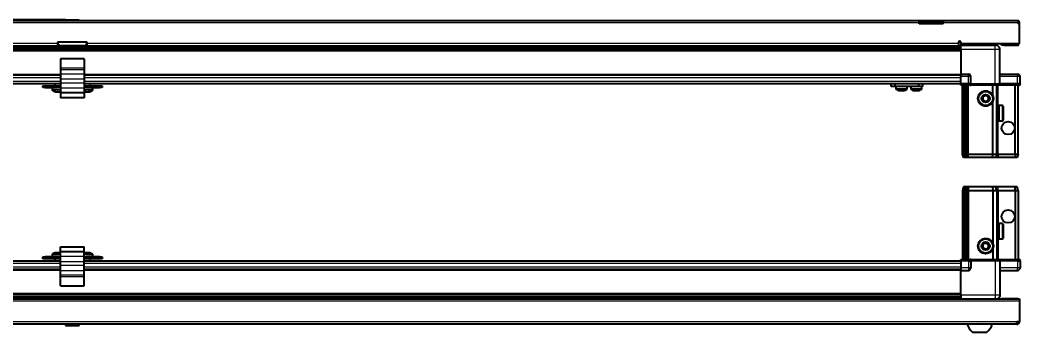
# Model space of a CAD drawing. Header units: millimetres. Extents: x 1132 to 5319, y 708 to 1883.
# Drawn here: x 2068 to 2912, y 708 to 971 of the extents above; entities that cross this region are included whole.
import ezdxf

# ---------------------------------------------------------------- set-up
doc = ezdxf.new("R2010")
doc.units = ezdxf.units.MM
doc.layers.add('FORMAT', color=7, linetype='Continuous')
doc.styles.add('SLDTEXTSTYLE0', font='TXT', dxfattribs={"width": 0.75})
doc.dimstyles.new('SLDDIMSTYLE0', dxfattribs={"dimtxt": 20, "dimasz": 10, "dimexe": 0, "dimexo": 0.0625, "dimgap": 5, "dimtad": 2, "dimdec": 1, "dimrnd": 1e-09, "dimzin": 12, "dimdsep": 46, "dimtxsty": 'SLDTEXTSTYLE0', "dimsah": 1, "dimcen": 0.09, "dimadec": 0, "dimazin": 3, "dimtfac": 1, "dimtofl": 0, "dimtmove": 0, "dimatfit": 3, "dimfxl": 0, "dimfrac": 2, "dimtolj": 1, "dimtzin": 12, "dimarcsym": 0})

# ---------------------------------------------------------------- blocks, each defined once
blk = doc.blocks.new('_D_9')
at = {"layer": 'FORMAT'}
for p, q in [((2106.69, 971.44), (1245.49, 971.44)), ((1246.49, 971.44), (1246.49, 714.44)), ((1315.08, 714.44), (1245.49, 714.44))]:
    blk.add_line(p, q, dxfattribs=at)
for points in [[(1246.49, 971.44), (1244.95, 961.44), (1248.03, 961.44)], [(1246.49, 714.44), (1248.03, 724.44), (1244.95, 724.44)]]:
    blk.add_solid(points, dxfattribs=at)
at = {"layer": 'FORMAT', "insert": (1220.71, 820.77), "char_height": 20, "attachment_point": 1, "rotation": 90, "style": 'SLDTEXTSTYLE0'}
blk.add_mtext('257', dxfattribs=at)

msp = doc.modelspace()

# ---------------------------------------------------------------- linework, layer by layer
at = {"color": 7, "linetype": 'Continuous', "lineweight": 25}
for p, q in [((1397.49, 971.14), (2827.49, 971.14)), ((2106.7, 971.44), (2106.7, 971.14)), ((2106.7, 971.44), (2118.27, 971.44)), ((2118.27, 971.14), (2118.27, 971.44)), ((2827.49, 969.04), (2827.49, 971.14)), ((2827.49, 971.14), (2837.49, 971.14)), ((2837.49, 971.14), (2847.49, 971.14)), ((2847.49, 971.14), (2910.39, 971.14)), ((2847.49, 971.14), (2847.49, 969.04)), ((2837.49, 969.64), (2827.49, 969.64)), ((2827.49, 968.14), (2827.49, 969.04)), ((2847.49, 968.14), (2827.49, 968.14)), ((2847.49, 969.64), (2837.49, 969.64)), ((2847.49, 968.14), (2847.49, 969.04)), ((2910.99, 969.04), (2910.99, 968.14)), ((2910.99, 969.04), (2911.99, 969.04)), ((2911.99, 968.14), (2910.99, 968.14)), ((2911.99, 968.14), (2911.99, 969.04)), ((2911.99, 951.64), (2911.99, 968.14)), ((2862.49, 947.7), (1362.49, 947.7)), ((2862.49, 947.66), (1362.49, 947.66)), ((1364.49, 949.64), (2099.99, 949.64)), ((1388.61, 949.49), (2836.37, 949.49)), ((2124.99, 952.64), (2099.99, 952.64)), ((2099.99, 952.64), (2099.99, 951.74)), ((2099.99, 951.74), (2099.99, 949.64)), ((2121.99, 949.64), (2102.99, 949.64)), ((2124.99, 951.74), (2124.99, 952.64)), ((2124.99, 949.64), (2124.99, 951.74)), ((2124.99, 949.64), (2860.49, 949.64)), ((2830.99, 949.64), (2830.99, 949.49)), ((2831.1, 949.64), (2831.1, 949.49)), ((2831.28, 949.64), (2831.28, 949.49)), ((2831.79, 949.64), (2831.79, 949.49)), ((2832.18, 949.64), (2832.18, 949.49)), ((2833.04, 949.64), (2833.04, 949.49)), ((2833.6, 949.64), (2833.6, 949.49)), ((2834.72, 949.64), (2834.72, 949.49)), ((2835.4, 949.64), (2835.4, 949.49)), ((2836.37, 949.49), (2836.67, 949.49)), ((2836.67, 949.64), (2836.67, 949.49)), ((2836.67, 949.49), (2837.41, 949.49)), ((2836.67, 949.49), (2836.67, 949.49)), ((2836.93, 949.64), (2836.93, 949.49)), ((2837.41, 949.64), (2837.41, 949.49)), ((2837.41, 949.49), (2838.7, 949.49)), ((2838.61, 949.49), (2862.49, 949.49)), ((2838.7, 949.64), (2838.7, 949.49)), ((2838.79, 949.64), (2838.79, 949.49)), ((2839.42, 949.64), (2839.42, 949.49)), ((2840.62, 949.64), (2840.62, 949.49)), ((2841.24, 949.64), (2841.24, 949.49)), ((2842.22, 949.64), (2842.22, 949.49)), ((2842.7, 949.64), (2842.7, 949.49)), ((2843.37, 949.64), (2843.37, 949.49)), ((2843.64, 949.64), (2843.64, 949.49)), ((2843.94, 949.64), (2843.94, 949.49)), ((2843.99, 949.49), (2843.99, 949.64)), ((2843.99, 949.64), (2843.99, 949.49)), ((2860.49, 951.74), (2860.49, 952.49)), ((2860.49, 951.74), (2860.49, 949.64)), ((2862.49, 952.49), (2862.49, 951.64)), ((2862.49, 951.64), (2911.99, 951.64)), ((2862.49, 951.64), (2862.49, 950.14)), ((2862.49, 950.14), (2891.49, 950.14)), ((2862.49, 946.64), (2862.49, 925.64)), ((2865.24, 951.64), (2865.24, 950.14)), ((2891.74, 950.14), (2891.74, 951.64)), ((2895.49, 917.64), (2895.49, 946.64)), ((2896.99, 950.14), (2896.99, 951.64)), ((2898.99, 950.14), (2896.99, 950.14)), ((2898.99, 950.14), (2909.89, 950.14)), ((2122.49, 938.59), (2102.49, 938.59)), ((2102.49, 938.59), (2102.49, 930.86)), ((2122.49, 938.59), (2122.49, 930.86)), ((2102.49, 930.86), (2102.49, 929.42)), ((2102.49, 929.42), (2102.49, 925.65)), ((2122.49, 930.86), (2122.49, 929.42)), ((2122.49, 929.42), (2122.49, 925.65)), ((1362.49, 924.99), (2102.49, 924.99)), ((2102.49, 925.65), (2102.49, 921.33)), ((2102.49, 921.33), (2102.49, 918.1)), ((2122.49, 925.65), (2122.49, 921.33)), ((2122.49, 924.99), (2862.49, 924.99)), ((2122.49, 921.33), (2122.49, 918.1)), ((2862.49, 925.64), (2868.99, 925.64)), ((2862.49, 923.64), (2862.49, 925.64)), ((2862.49, 917.64), (2862.49, 923.64)), ((2870.99, 917.64), (2870.99, 923.64)), ((2895.49, 925.64), (2910.49, 925.64)), ((2912.49, 917.64), (2912.49, 923.64)), ((1362.49, 917.79), (2102.49, 917.79)), ((2087.49, 914.29), (2087.49, 915.79)), ((2087.49, 915.79), (2089.49, 915.79)), ((2089.49, 914.29), (2087.49, 914.29)), ((2089.49, 915.79), (2089.49, 914.29)), ((2089.49, 915.79), (2100.74, 915.79)), ((2089.49, 914.29), (2100.74, 914.29)), ((2095.24, 914.29), (2095.24, 912.39)), ((2097.49, 917.79), (2097.49, 915.79)), ((2100.74, 914.29), (2100.74, 915.79)), ((2100.74, 915.79), (2102.49, 915.79)), ((2102.49, 914.29), (2100.74, 914.29)), ((2102.49, 918.1), (2102.49, 913.77)), ((2102.49, 913.77), (2102.49, 909.79)), ((2122.49, 918.1), (2122.49, 913.77)), ((2122.49, 917.79), (2862.49, 917.79)), ((2122.49, 915.79), (2124.24, 915.79)), ((2124.24, 914.29), (2122.49, 914.29)), ((2122.49, 913.77), (2122.49, 909.79)), ((2124.24, 915.79), (2124.24, 914.29)), ((2124.24, 915.79), (2135.49, 915.79)), ((2124.24, 914.29), (2135.49, 914.29)), ((2127.49, 915.79), (2127.49, 917.79)), ((2129.74, 912.39), (2129.74, 914.29)), ((2135.49, 914.29), (2135.49, 915.79)), ((2135.49, 915.79), (2137.49, 915.79)), ((2137.49, 914.29), (2135.49, 914.29)), ((2137.49, 915.79), (2137.49, 914.29)), ((2803.84, 915.29), (2803.84, 917.79)), ((2806.84, 915.29), (2803.84, 915.29)), ((2806.84, 917.79), (2806.84, 915.29)), ((2827.04, 915.29), (2806.84, 915.29)), ((2807.69, 915.29), (2807.69, 913.39)), ((2817.19, 913.39), (2817.19, 915.29)), ((2817.24, 913.39), (2817.24, 915.29)), ((2820.19, 915.29), (2820.19, 913.39)), ((2827.04, 915.29), (2827.04, 917.79)), ((2830.04, 915.29), (2827.04, 915.29)), ((2829.69, 913.39), (2829.69, 915.29)), ((2830.04, 917.79), (2830.04, 915.29)), ((2862.49, 917.64), (2868.99, 917.64)), ((2862.49, 917.64), (2862.49, 917.31)), ((2862.49, 917.64), (2862.49, 917.64)), ((2868.99, 917.64), (2862.49, 917.64)), ((2862.49, 916.44), (2862.49, 917.31)), ((2862.49, 917.31), (2862.49, 917.31)), ((2862.49, 917.31), (2868.99, 917.31)), ((2870.31, 916.44), (2862.49, 916.44)), ((2863.99, 858.14), (2863.99, 916.44)), ((2865.49, 858.14), (2865.49, 916.44)), ((2866.99, 858.14), (2866.99, 916.44)), ((2867.99, 858.14), (2867.99, 916.44)), ((2870.99, 917.64), (2868.99, 917.64)), ((2870.31, 916.44), (2870.99, 916.44)), ((2870.99, 917.64), (2870.99, 916.44)), ((2870.99, 917.64), (2871.19, 917.64)), ((2871.19, 916.44), (2870.99, 916.44)), ((2871.19, 917.64), (2891.49, 917.64)), ((2891.49, 916.44), (2871.19, 916.44)), ((2889.49, 907.64), (2889.49, 916.44)), ((2891.49, 917.64), (2895.49, 917.64)), ((2895.49, 916.44), (2891.49, 916.44)), ((2892.99, 858.14), (2892.99, 916.44)), ((2895.49, 917.64), (2895.49, 916.44)), ((2895.49, 917.64), (2895.69, 917.64)), ((2895.69, 916.44), (2895.49, 916.44)), ((2895.69, 917.64), (2910.49, 917.64)), ((2910.49, 917.64), (2895.69, 917.64)), ((2910.49, 916.44), (2895.69, 916.44)), ((2908.49, 858.14), (2908.49, 916.44)), ((2912.49, 917.64), (2910.49, 917.64)), ((2910.49, 916.44), (2911.99, 916.44)), ((2910.99, 858.14), (2910.99, 916.44)), ((2911.99, 916.44), (2912.49, 917.31)), ((2912.49, 917.64), (2912.49, 917.31)), ((2122.49, 909.79), (2102.49, 909.79)), ((2102.49, 909.79), (2102.49, 905.79)), ((2122.49, 905.79), (2102.49, 905.79)), ((2122.49, 910.99), (2122.74, 910.91)), ((2122.49, 909.79), (2122.49, 905.79)), ((2889.49, 858.14), (2889.49, 902.64)), ((2893.02, 896.64), (2892.99, 896.64)), ((2893.5, 895.95), (2893.02, 896.64)), ((2893.02, 896.64), (2893.02, 895.6)), ((2893.02, 895.6), (2893.02, 888.64)), ((2893.99, 896.64), (2893.5, 895.95)), ((2893.5, 895.95), (2893.5, 895.09)), ((2893.5, 895.09), (2893.5, 889.33)), ((2893.99, 896.64), (2893.99, 895.6)), ((2893.99, 895.6), (2893.99, 888.64)), ((2894.49, 897.04), (2894.39, 897.04)), ((2894.39, 897.04), (2894.39, 888.24)), ((2897.39, 899.14), (2894.49, 899.14)), ((2894.49, 899.14), (2894.49, 899.13)), ((2894.99, 899.13), (2894.49, 899.13)), ((2894.49, 899.13), (2894.49, 899.05)), ((2894.49, 899.05), (2894.49, 898.71)), ((2894.99, 899.05), (2894.49, 899.05)), ((2894.99, 898.71), (2894.49, 898.71)), ((2894.49, 898.71), (2894.49, 898.4)), ((2894.49, 898.4), (2894.49, 897.69)), ((2894.99, 898.4), (2894.49, 898.4)), ((2894.99, 897.69), (2894.49, 897.69)), ((2894.49, 897.69), (2894.49, 897.19)), ((2894.49, 897.19), (2894.49, 896.18)), ((2894.99, 897.19), (2894.49, 897.19)), ((2894.99, 896.18), (2894.49, 896.18)), ((2894.49, 896.18), (2894.49, 895.53)), ((2894.49, 895.53), (2894.49, 894.32)), ((2894.99, 895.53), (2894.49, 895.53)), ((2894.99, 899.05), (2894.99, 899.13)), ((2894.99, 898.4), (2894.99, 898.71)), ((2894.99, 897.19), (2894.99, 897.69)), ((2894.99, 895.53), (2894.99, 896.18)), ((2898.19, 898.34), (2898.19, 896.86)), ((2898.19, 896.86), (2898.19, 886.94)), ((2892.99, 888.64), (2893.02, 888.64)), ((2893.02, 888.64), (2893.5, 889.33)), ((2893.5, 889.33), (2893.99, 888.64)), ((2894.39, 888.24), (2894.49, 888.24)), ((2894.99, 894.32), (2894.49, 894.32)), ((2894.49, 894.32), (2894.49, 893.78)), ((2894.99, 893.78), (2894.49, 893.78)), ((2894.49, 893.59), (2894.49, 892.29)), ((2894.99, 893.59), (2894.49, 893.59)), ((2894.99, 892.29), (2894.49, 892.29)), ((2894.99, 891.91), (2894.49, 891.91)), ((2894.49, 891.91), (2894.49, 891.56)), ((2894.99, 891.56), (2894.49, 891.56)), ((2894.49, 891.56), (2894.49, 890.31)), ((2894.99, 890.31), (2894.49, 890.31)), ((2894.49, 890.31), (2894.49, 889.63)), ((2894.49, 889.63), (2894.49, 888.55)), ((2894.99, 889.63), (2894.49, 889.63)), ((2894.99, 888.55), (2894.49, 888.55)), ((2894.49, 888.55), (2894.49, 888)), ((2894.49, 888), (2894.49, 887.19)), ((2894.99, 888), (2894.49, 888)), ((2894.99, 887.19), (2894.49, 887.19)), ((2894.49, 887.19), (2894.49, 886.82)), ((2894.49, 886.82), (2894.49, 886.36)), ((2894.99, 886.82), (2894.49, 886.82)), ((2894.99, 893.59), (2894.99, 894.32)), ((2894.99, 891.56), (2894.99, 892.29)), ((2894.99, 889.63), (2894.99, 890.31)), ((2894.99, 888), (2894.99, 888.55)), ((2894.99, 886.82), (2894.99, 887.19)), ((2894.99, 886.36), (2894.49, 886.36)), ((2894.49, 886.36), (2894.49, 886.21)), ((2894.49, 886.21), (2894.49, 886.14)), ((2894.99, 886.21), (2894.49, 886.21)), ((2894.49, 886.14), (2897.39, 886.14)), ((2894.99, 886.21), (2894.99, 886.36)), ((2864.79, 855.14), (2863.99, 858.14)), ((2863.99, 858.14), (2865.49, 858.14)), ((2865.94, 855.14), (2864.79, 855.14)), ((2865.94, 855.14), (2865.49, 858.14)), ((2865.49, 858.14), (2866.99, 858.14)), ((2866.44, 855.14), (2865.94, 855.14)), ((2866.44, 855.14), (2866.99, 858.14)), ((2867.18, 855.14), (2866.44, 855.14)), ((2866.99, 858.14), (2867.99, 858.14)), ((2867.18, 855.14), (2867.99, 858.14)), ((2868.99, 855.14), (2867.18, 855.14)), ((2867.99, 858.14), (2868.99, 858.14)), ((2868.99, 858.14), (2889.49, 858.14)), ((2889.16, 855.14), (2868.99, 855.14)), ((2889.16, 855.14), (2889.49, 858.14)), ((2892.18, 855.14), (2889.16, 855.14)), ((2889.49, 858.14), (2892.99, 858.14)), ((2892.99, 858.14), (2892.18, 855.14)), ((2893.99, 855.14), (2892.18, 855.14)), ((2892.99, 858.14), (2893.99, 858.14)), ((2893.99, 858.14), (2908.49, 858.14)), ((2908.33, 855.14), (2893.99, 855.14)), ((2908.49, 858.14), (2908.33, 855.14)), ((2910.18, 855.14), (2908.33, 855.14)), ((2908.49, 858.14), (2910.99, 858.14)), ((2910.99, 858.14), (2910.18, 855.14)), ((2864.79, 830.44), (2863.99, 827.44)), ((2863.99, 827.44), (2865.49, 827.44)), ((2863.99, 827.44), (2863.99, 769.14)), ((2865.94, 830.44), (2864.79, 830.44)), ((2865.94, 830.44), (2865.49, 827.44)), ((2865.49, 827.44), (2866.99, 827.44)), ((2865.49, 827.44), (2865.49, 769.14)), ((2866.44, 830.44), (2865.94, 830.44)), ((2866.44, 830.44), (2866.99, 827.44)), ((2867.18, 830.44), (2866.44, 830.44)), ((2866.99, 827.44), (2866.99, 769.14)), ((2866.99, 827.44), (2867.99, 827.44)), ((2867.18, 830.44), (2867.99, 827.44)), ((2868.99, 830.44), (2867.18, 830.44)), ((2867.99, 827.44), (2867.99, 769.14)), ((2867.99, 827.44), (2868.99, 827.44)), ((2889.16, 830.44), (2868.99, 830.44)), ((2868.99, 827.44), (2889.49, 827.44)), ((2889.16, 830.44), (2889.49, 827.44)), ((2892.18, 830.44), (2889.16, 830.44)), ((2889.49, 827.44), (2889.49, 782.94)), ((2889.49, 827.44), (2892.99, 827.44)), ((2892.99, 827.44), (2892.18, 830.44)), ((2893.99, 830.44), (2892.18, 830.44)), ((2892.99, 827.44), (2892.99, 769.14)), ((2892.99, 827.44), (2893.99, 827.44)), ((2908.33, 830.44), (2893.99, 830.44)), ((2893.99, 827.44), (2908.49, 827.44)), ((2908.49, 827.44), (2908.33, 830.44)), ((2910.18, 830.44), (2908.33, 830.44)), ((2908.49, 827.44), (2908.49, 769.14)), ((2908.49, 827.44), (2910.99, 827.44)), ((2910.99, 827.44), (2910.18, 830.44)), ((2910.99, 827.44), (2910.99, 769.14)), ((2893.02, 796.94), (2892.99, 796.94)), ((2893.5, 796.25), (2893.02, 796.94)), ((2893.02, 796.94), (2893.02, 788.94)), ((2893.99, 796.94), (2893.5, 796.25)), ((2893.5, 796.25), (2893.5, 789.63)), ((2893.99, 796.94), (2893.99, 788.94)), ((2894.49, 797.34), (2894.39, 797.34)), ((2894.39, 797.34), (2894.39, 788.54)), ((2897.39, 799.44), (2894.49, 799.44)), ((2894.99, 799.44), (2894.49, 799.44)), ((2894.49, 799.44), (2894.49, 799.39)), ((2894.49, 799.39), (2894.49, 799.11)), ((2894.99, 799.39), (2894.49, 799.39)), ((2894.99, 799.11), (2894.49, 799.11)), ((2894.49, 799.11), (2894.49, 798.83)), ((2894.99, 798.83), (2894.49, 798.83)), ((2894.49, 798.83), (2894.49, 798.17)), ((2894.99, 798.17), (2894.49, 798.17)), ((2894.49, 798.17), (2894.49, 797.7)), ((2894.49, 797.7), (2894.49, 796.72)), ((2894.99, 797.7), (2894.49, 797.7)), ((2894.99, 796.72), (2894.49, 796.72)), ((2894.49, 796.72), (2894.49, 796.1)), ((2894.49, 796.1), (2894.49, 794.9)), ((2894.99, 796.1), (2894.49, 796.1)), ((2894.99, 794.9), (2894.49, 794.9)), ((2894.49, 794.9), (2894.49, 794.27)), ((2894.99, 794.27), (2894.49, 794.27)), ((2894.49, 794.19), (2894.49, 792.89)), ((2894.99, 794.19), (2894.49, 794.19)), ((2894.99, 799.39), (2894.99, 799.44)), ((2894.99, 798.83), (2894.99, 799.11)), ((2894.99, 797.7), (2894.99, 798.17)), ((2894.99, 796.1), (2894.99, 796.72)), ((2894.99, 794.19), (2894.99, 794.9)), ((2898.19, 798.64), (2898.19, 787.24)), ((2892.99, 788.94), (2893.02, 788.94)), ((2893.02, 788.94), (2893.5, 789.63)), ((2893.5, 789.63), (2893.99, 788.94)), ((2894.39, 788.54), (2894.49, 788.54)), ((2894.99, 792.89), (2894.49, 792.89)), ((2894.99, 792.41), (2894.49, 792.41)), ((2894.49, 792.41), (2894.49, 792.15)), ((2894.49, 792.15), (2894.49, 790.89)), ((2894.99, 792.15), (2894.49, 792.15)), ((2894.99, 790.89), (2894.49, 790.89)), ((2894.49, 790.89), (2894.49, 790.2)), ((2894.49, 790.2), (2894.49, 789.08)), ((2894.99, 790.2), (2894.49, 790.2)), ((2894.99, 789.08), (2894.49, 789.08)), ((2894.49, 789.08), (2894.49, 788.51)), ((2894.49, 788.51), (2894.49, 787.65)), ((2894.99, 788.51), (2894.49, 788.51)), ((2894.99, 787.65), (2894.49, 787.65)), ((2894.49, 787.65), (2894.49, 787.26)), ((2894.49, 787.26), (2894.49, 786.74)), ((2894.99, 787.26), (2894.49, 787.26)), ((2894.99, 786.74), (2894.49, 786.74)), ((2894.49, 786.74), (2894.49, 786.56)), ((2894.49, 786.56), (2894.49, 786.44)), ((2894.99, 786.56), (2894.49, 786.56)), ((2894.49, 786.44), (2897.39, 786.44)), ((2894.99, 792.15), (2894.99, 792.89)), ((2894.99, 790.2), (2894.99, 790.89)), ((2894.99, 788.51), (2894.99, 789.08)), ((2894.99, 787.26), (2894.99, 787.65)), ((2894.99, 786.56), (2894.99, 786.74)), ((2102.49, 779.79), (2122.49, 779.79)), ((2102.49, 775.79), (2102.49, 779.79)), ((2122.49, 775.79), (2122.49, 779.79)), ((2889.49, 777.94), (2889.49, 769.14)), ((2087.49, 769.79), (2087.49, 771.29)), ((2087.49, 771.29), (2089.49, 771.29)), ((2089.49, 769.79), (2087.49, 769.79)), ((2089.49, 771.29), (2089.49, 769.79)), ((2100.74, 771.29), (2089.49, 771.29)), ((2100.74, 769.79), (2089.49, 769.79)), ((2095.24, 773.2), (2095.24, 771.29)), ((2097.49, 769.79), (2097.49, 767.79)), ((2100.74, 769.79), (2100.74, 771.29)), ((2100.74, 771.29), (2102.49, 771.29)), ((2102.49, 769.79), (2100.74, 769.79)), ((2101.16, 774.78), (2101.16, 774.77)), ((2102.49, 775.79), (2122.49, 775.79)), ((2102.49, 771.81), (2102.49, 775.79)), ((2102.49, 767.48), (2102.49, 771.81)), ((2122.49, 771.81), (2122.49, 775.79)), ((2122.49, 767.48), (2122.49, 771.81)), ((2122.49, 771.29), (2124.24, 771.29)), ((2124.24, 769.79), (2122.49, 769.79)), ((2124.24, 771.29), (2124.24, 769.79)), ((2135.49, 771.29), (2124.24, 771.29)), ((2135.49, 769.79), (2124.24, 769.79)), ((2126.16, 774.78), (2126.16, 774.77)), ((2127.49, 767.79), (2127.49, 769.79)), ((2129.74, 771.29), (2129.74, 773.2)), ((2135.49, 769.79), (2135.49, 771.29)), ((2135.49, 771.29), (2137.49, 771.29)), ((2137.49, 769.79), (2135.49, 769.79)), ((2137.49, 771.29), (2137.49, 769.79)), ((2862.49, 769.14), (2870.31, 769.14)), ((2862.49, 768.28), (2862.49, 769.14)), ((2870.99, 769.14), (2870.31, 769.14)), ((2870.99, 767.94), (2870.99, 769.14)), ((2870.99, 769.14), (2871.19, 769.14)), ((2871.19, 769.14), (2891.49, 769.14)), ((2891.49, 769.14), (2895.49, 769.14)), ((2895.49, 767.94), (2895.49, 769.14)), ((2895.49, 769.14), (2895.69, 769.14)), ((2895.69, 769.14), (2910.49, 769.14)), ((2911.99, 769.14), (2910.49, 769.14)), ((2912.49, 768.28), (2911.99, 769.14)), ((2912.49, 768.28), (2911.99, 769.14)), ((2102.49, 767.79), (1362.49, 767.79)), ((2102.49, 760.59), (1362.49, 760.59)), ((2102.49, 764.26), (2102.49, 767.48)), ((2102.49, 759.93), (2102.49, 764.26)), ((2102.49, 756.16), (2102.49, 759.93)), ((2862.49, 767.79), (2122.49, 767.79)), ((2122.49, 764.26), (2122.49, 767.48)), ((2122.49, 759.93), (2122.49, 764.26)), ((2862.49, 760.59), (2122.49, 760.59)), ((2122.49, 756.16), (2122.49, 759.93)), ((2862.49, 767.94), (2862.49, 768.28)), ((2868.99, 768.28), (2862.49, 768.28)), ((2868.99, 767.94), (2862.49, 767.94)), ((2862.49, 767.94), (2862.49, 761.94)), ((2862.49, 761.94), (2862.49, 759.94)), ((2862.49, 759.94), (2868.99, 759.94)), ((2862.49, 738.94), (2862.49, 759.94)), ((2868.99, 767.94), (2870.99, 767.94)), ((2870.99, 767.94), (2868.99, 767.94)), ((2871.19, 767.94), (2870.99, 767.94)), ((2870.99, 767.94), (2870.99, 761.94)), ((2891.49, 767.94), (2871.19, 767.94)), ((2895.49, 767.94), (2891.49, 767.94)), ((2895.69, 767.94), (2895.49, 767.94)), ((2895.49, 767.94), (2895.49, 738.94)), ((2895.49, 759.94), (2910.49, 759.94)), ((2910.49, 767.94), (2895.69, 767.94)), ((2910.49, 767.94), (2912.49, 767.94)), ((2912.49, 767.94), (2912.49, 768.28)), ((2912.49, 767.94), (2912.49, 768.28)), ((2912.49, 767.94), (2912.49, 767.94)), ((2912.49, 767.94), (2912.49, 761.94)), ((2102.49, 754.72), (2102.49, 756.16)), ((2102.49, 746.99), (2102.49, 754.72)), ((2122.49, 754.72), (2122.49, 756.16)), ((2122.49, 746.99), (2122.49, 754.72)), ((2102.49, 746.99), (2122.49, 746.99)), ((1312.99, 735.94), (2911.99, 735.94)), ((1362.49, 737.92), (2862.49, 737.92)), ((1362.49, 737.88), (2862.49, 737.88)), ((2836.37, 736.09), (1388.61, 736.09)), ((2830.99, 735.94), (2830.99, 736.09)), ((2831.16, 735.94), (2831.16, 736.09)), ((2831.37, 735.94), (2831.37, 736.09)), ((2831.93, 735.94), (2831.93, 736.09)), ((2832.35, 735.94), (2832.35, 736.09)), ((2833.25, 735.94), (2833.25, 736.09)), ((2833.83, 735.94), (2833.83, 736.09)), ((2834.98, 735.94), (2834.98, 736.09)), ((2835.67, 735.94), (2835.67, 736.09)), ((2836.95, 736.09), (2836.37, 736.09)), ((2836.95, 735.94), (2836.95, 736.09)), ((2836.96, 736.09), (2836.95, 736.09)), ((2837.69, 736.09), (2836.96, 736.09)), ((2837.13, 735.94), (2837.13, 736.09)), ((2837.63, 735.94), (2837.63, 736.09)), ((2837.69, 735.94), (2837.69, 736.09)), ((2838.61, 736.09), (2837.69, 736.09)), ((2837.69, 736.09), (2837.69, 736.09)), ((2862.49, 736.09), (2838.61, 736.09)), ((2838.98, 735.94), (2838.98, 736.09)), ((2839.69, 735.94), (2839.69, 736.09)), ((2840.86, 735.94), (2840.86, 736.09)), ((2841.47, 735.94), (2841.47, 736.09)), ((2842.41, 735.94), (2842.41, 736.09)), ((2842.86, 735.94), (2842.86, 736.09)), ((2843.48, 735.94), (2843.48, 736.09)), ((2843.73, 735.94), (2843.73, 736.09)), ((2843.97, 735.94), (2843.97, 736.09)), ((2843.99, 735.94), (2843.99, 736.09)), ((2896.99, 736.04), (2896.99, 735.94)), ((2896.99, 736.04), (2909.89, 736.04)), ((2911.99, 735.94), (2911.99, 733.84)), ((2911.99, 733.84), (2911.99, 716.54)), ((2909.89, 714.44), (1315.09, 714.44)), ((2107.69, 714.44), (2106.7, 713.46)), ((2106.7, 713.46), (2106.7, 712.94)), ((2118.27, 713.46), (2106.7, 713.46)), ((2118.27, 712.94), (2106.7, 712.94)), ((2118.27, 713.46), (2117.29, 714.44)), ((2118.27, 712.94), (2118.27, 713.46)), ((2911.99, 716.54), (2909.89, 716.54)), ((2909.89, 714.44), (2909.89, 716.54)), ((2872.49, 707.84), (2884.49, 707.84))]:
    msp.add_line(p, q, dxfattribs=at)
at = {"color": 8, "linetype": 'Continuous', "lineweight": 18}
for p, q in [((2837.49, 971.14), (2837.49, 969.64)), ((2827.49, 969.04), (1397.49, 969.04)), ((2910.99, 969.04), (2847.49, 969.04)), ((2862.49, 948.91), (1362.49, 948.91)), ((1362.49, 946.46), (2862.49, 946.46)), ((1364.49, 951.74), (2099.99, 951.74)), ((2099.99, 950.14), (2101.33, 950.14)), ((2123.65, 950.14), (2124.99, 950.14)), ((2124.99, 951.74), (2860.49, 951.74)), ((2860.49, 950.14), (2862.49, 950.14)), ((2891.49, 946.64), (2862.49, 946.64)), ((2891.49, 917.64), (2891.49, 946.64)), ((2898.99, 951.64), (2898.99, 950.14)), ((2909.89, 951.64), (2909.89, 950.14)), ((2862.49, 945.04), (1362.49, 945.04)), ((2122.49, 930.86), (2102.49, 930.86)), ((2122.49, 929.42), (2102.49, 929.42)), ((1362.49, 925.64), (2102.49, 925.64)), ((1362.49, 922.99), (2102.49, 922.99)), ((2122.49, 925.65), (2102.49, 925.65)), ((2122.49, 921.33), (2102.49, 921.33)), ((2122.49, 925.64), (2862.49, 925.64)), ((2122.49, 922.99), (2862.49, 922.99)), ((2868.99, 923.64), (2862.49, 923.64)), ((2868.99, 923.64), (2868.99, 925.64)), ((2868.99, 917.64), (2868.99, 923.64)), ((2870.99, 923.64), (2868.99, 923.64)), ((2910.49, 923.64), (2895.49, 923.64)), ((2910.49, 925.64), (2910.49, 923.64)), ((2910.49, 917.64), (2910.49, 923.64)), ((2912.49, 923.64), (2910.49, 923.64)), ((1362.49, 919.79), (2102.49, 919.79)), ((2102.49, 912.39), (2095.24, 912.39)), ((2102.49, 912.02), (2095.43, 912.02)), ((2122.49, 918.1), (2102.49, 918.1)), ((2122.49, 913.77), (2102.49, 913.77)), ((2122.49, 919.79), (2862.49, 919.79)), ((2129.74, 912.39), (2122.49, 912.39)), ((2129.54, 912.02), (2122.49, 912.02)), ((2809.9, 913.39), (2807.69, 913.39)), ((2810, 913.02), (2807.88, 913.02)), ((2817.19, 913.39), (2809.9, 913.39)), ((2816.99, 913.02), (2810, 913.02)), ((2817.04, 913.02), (2816.99, 913.02)), ((2817.24, 913.39), (2817.19, 913.39)), ((2827.69, 913.39), (2820.19, 913.39)), ((2827.58, 913.02), (2820.38, 913.02)), ((2829.49, 913.02), (2827.58, 913.02)), ((2829.69, 913.39), (2827.69, 913.39)), ((2862.49, 917.64), (2862.49, 917.31)), ((2868.99, 917.64), (2868.99, 917.31)), ((2868.99, 858.14), (2868.99, 916.44)), ((2871.19, 917.64), (2871.19, 916.44)), ((2891.49, 917.64), (2891.49, 916.44)), ((2893.99, 896.64), (2893.99, 916.44)), ((2895.69, 917.64), (2895.69, 916.44)), ((2910.49, 917.64), (2910.49, 916.44)), ((2897.39, 899.14), (2897.39, 897.45)), ((2897.39, 897.45), (2897.39, 886.14)), ((2893.99, 858.14), (2893.99, 888.64)), ((2868.99, 855.14), (2868.99, 858.14)), ((2893.99, 858.14), (2893.99, 855.14)), ((2868.99, 830.44), (2868.99, 827.44)), ((2868.99, 827.44), (2868.99, 769.14)), ((2893.99, 827.44), (2893.99, 830.44)), ((2893.99, 827.44), (2893.99, 796.94)), ((2897.39, 799.44), (2897.39, 786.44)), ((2893.99, 788.94), (2893.99, 769.14)), ((2095.24, 773.2), (2099.99, 773.2)), ((2095.43, 773.57), (2099.99, 773.57)), ((2099.99, 773.57), (2102.49, 773.57)), ((2099.99, 773.2), (2102.49, 773.2)), ((2102.49, 771.81), (2122.49, 771.81)), ((2122.49, 773.57), (2124.99, 773.57)), ((2122.49, 773.2), (2124.99, 773.2)), ((2124.99, 773.57), (2129.54, 773.57)), ((2124.99, 773.2), (2129.74, 773.2)), ((2871.19, 769.14), (2871.19, 767.94)), ((2891.49, 767.94), (2891.49, 769.14)), ((2895.69, 769.14), (2895.69, 767.94)), ((2910.49, 767.94), (2910.49, 769.14)), ((2102.49, 765.79), (1362.49, 765.79)), ((2102.49, 762.59), (1362.49, 762.59)), ((2102.49, 759.94), (1362.49, 759.94)), ((2102.49, 767.48), (2122.49, 767.48)), ((2102.49, 764.26), (2122.49, 764.26)), ((2102.49, 759.93), (2122.49, 759.93)), ((2862.49, 765.79), (2122.49, 765.79)), ((2862.49, 762.59), (2122.49, 762.59)), ((2862.49, 759.94), (2122.49, 759.94)), ((2868.99, 761.94), (2862.49, 761.94)), ((2868.99, 767.94), (2868.99, 768.28)), ((2868.99, 767.94), (2868.99, 761.94)), ((2868.99, 761.94), (2868.99, 759.94)), ((2870.99, 761.94), (2868.99, 761.94)), ((2891.49, 767.94), (2891.49, 738.94)), ((2910.49, 761.94), (2895.49, 761.94)), ((2910.49, 767.94), (2910.49, 761.94)), ((2912.49, 761.94), (2910.49, 761.94)), ((2910.49, 759.94), (2910.49, 761.94)), ((2102.49, 756.16), (2122.49, 756.16)), ((2102.49, 754.72), (2122.49, 754.72)), ((1362.49, 740.54), (2862.49, 740.54)), ((2862.49, 739.12), (1362.49, 739.12)), ((1362.49, 736.68), (2862.49, 736.68)), ((2891.49, 738.94), (2862.49, 738.94)), ((2909.89, 735.94), (2909.89, 736.04)), ((2911.99, 733.84), (1312.99, 733.84)), ((2909.89, 716.54), (1315.09, 716.54))]:
    msp.add_line(p, q, dxfattribs=at)
at = {"color": 7, "linetype": 'Continuous', "lineweight": 25, "flags": 128}
for points in [[(2102.49, 774.59), (2102.48, 774.59), (2102.17, 774.69)], [(2122.84, 774.7), (2122.52, 774.6), (2122.49, 774.59)], [(2910.53, 735.94), (2910.3, 736), (2909.89, 736.04)]]:
    msp.add_lwpolyline(points, dxfattribs=at)
at = {"color": 7, "linetype": 'Continuous', "lineweight": 25}
for centre, radius in [((2883.49, 905.14), 6.5), ((2883.49, 905.14), 3.46), ((2902.49, 880.14), 5.5), ((2902.49, 805.44), 5.5), ((2883.49, 780.44), 6.5), ((2883.49, 780.44), 3.46)]:
    msp.add_circle(centre, radius, dxfattribs=at)
at = {"color": 8, "linetype": 'Continuous', "lineweight": 18}
for centre in [(2883.49, 905.14), (2883.49, 780.44)]:
    msp.add_circle(centre, 5.7, dxfattribs=at)
at = {"color": 7, "linetype": 'Continuous', "lineweight": 25}
for centre, radius, start, end in [((2102.99, 952.64), 3, 180, 270), ((2121.99, 952.64), 3, 270, 360), ((2861.49, 952.49), 1, 0, 180), ((2909.89, 952.24), 2.1, 270, 343.39845), ((2868.99, 923.64), 2, 0, 90), ((2910.49, 923.64), 2, 0, 90), ((2095.69, 912.39), 0.45, 180, 235.28209), ((2099.99, 918.59), 8, 235.28209, 259.10263), ((2124.99, 918.59), 8, 286.33055, 304.71791), ((2129.29, 912.39), 0.45, 304.71791, 0), ((2808.14, 913.39), 0.45, 180, 235.28209), ((2812.44, 919.59), 8, 235.28209, 259.05401), ((2812.44, 919.59), 8, 280.84597, 304.71791), ((2812.49, 919.59), 8, 280.92113, 304.71791), ((2816.74, 913.39), 0.45, 304.71791, 0), ((2816.79, 913.39), 0.45, 304.71791, 0), ((2820.64, 913.39), 0.45, 180, 235.28209), ((2824.94, 919.59), 8, 235.28209, 258.92302), ((2824.94, 919.59), 8, 280.93918, 304.71791), ((2829.24, 913.39), 0.45, 304.71791, 0), ((2099.99, 918.59), 8, 280.79755, 288.20996), ((2883.49, 905.14), 2.5, 118.29497, 178.29497), ((2883.49, 905.14), 2.5, 178.29497, 238.29497), ((2883.49, 905.14), 2.5, 58.29497, 118.29497), ((2883.49, 905.14), 2.5, 298.29497, 358.29497), ((2883.49, 905.14), 2.5, 358.29497, 58.29497), ((2883.49, 905.14), 2.5, 238.29497, 298.29497), ((2893.99, 897.04), 0.4, 270, 360), ((2897.39, 898.34), 0.8, 360, 90), ((2893.99, 888.24), 0.4, 0, 90), ((2897.39, 886.94), 0.8, 270, 0), ((2893.99, 797.34), 0.4, 270, 360), ((2897.39, 798.64), 0.8, 360, 90), ((2893.99, 788.54), 0.4, 0, 90), ((2897.39, 787.24), 0.8, 270, 0), ((2883.49, 780.44), 2.5, 134.67671, 194.67671), ((2883.49, 780.44), 2.5, 194.67671, 254.67671), ((2883.49, 780.44), 2.5, 74.67671, 134.67671), ((2883.49, 780.44), 2.5, 254.67671, 314.67671), ((2883.49, 780.44), 2.5, 14.67671, 74.67671), ((2883.49, 780.44), 2.5, 314.67671, 14.67671), ((2095.69, 773.2), 0.45, 124.71791, 180), ((2099.99, 766.99), 8, 105.59831, 124.71791), ((2124.99, 766.99), 8, 55.28209, 74.20809), ((2129.29, 773.2), 0.45, 0, 55.28209), ((2868.99, 761.94), 2, 270, 0), ((2910.49, 761.94), 2, 270, 0), ((2879.51, 717.46), 11.91, 194.70035, 233.8734), ((2877.46, 717.46), 11.91, 306.1266, 345.29965), ((2909.89, 716.54), 2.1, 270, 0), ((2909.89, 716.54), 0.6, 270, 0)]:
    msp.add_arc(centre, radius, start, end, dxfattribs=at)
for centre, start_param, end_param in [((2868.99, 913.84), 5.560451, 6.283185), ((2868.99, 771.74), 3.141593, 3.864327)]:
    msp.add_ellipse(centre, major_axis=(0, 3.46), ratio=0.57735, start_param=start_param, end_param=end_param, dxfattribs=at)
for points, knots in [([(2910.39, 971.14), (2910.43, 971.11), (2910.52, 971.06), (2910.66, 970.67), (2910.79, 970.11), (2910.9, 969.53), (2910.97, 969.17), (2910.99, 969.04)], [0, 0, 0, 0, 0.230255, 0.448522, 0.666786, 0.88505, 1, 1, 1, 1]), ([(2911.99, 969.04), (2911.96, 969.3), (2911.91, 969.79), (2911.51, 970.42), (2911.04, 970.86), (2910.66, 970.97), (2910.52, 971.01)], [0, 0, 0, 0, 0.286711, 0.558494, 0.830274, 1, 1, 1, 1]), ([(2862.49, 946.64), (2862.49, 947.03), (2862.49, 947.82), (2862.49, 948.87), (2862.49, 949.66), (2862.49, 950.08), (2862.49, 950.12), (2862.49, 950.14)], [0, 0, 0, 0, 0.214694, 0.429388, 0.644082, 0.858775, 1, 1, 1, 1]), ([(2891.49, 950.14), (2891.55, 950.14), (2891.69, 950.14), (2891.85, 950.14), (2891.97, 950.14), (2891.98, 950.14), (2891.99, 950.14)], [0, 0, 0, 0, 0.249394, 0.500333, 0.750167, 1, 1, 1, 1]), ([(2895.49, 946.64), (2895.44, 947.08), (2895.37, 947.76), (2894.93, 948.57), (2894.48, 949.13), (2893.92, 949.59), (2893.11, 950.02), (2892.43, 950.09), (2891.99, 950.14)], [0, 0, 0, 0, 0.239457, 0.368361, 0.5, 0.631639, 0.760543, 1, 1, 1, 1]), ([(2810.92, 911.74), (2810.91, 911.74), (2810.88, 911.75), (2810.67, 911.81), (2810.51, 911.87), (2810.45, 911.9), (2810.44, 911.91), (2810.44, 911.91), (2810.45, 911.91), (2810.47, 911.91), (2810.52, 911.9), (2810.74, 911.85), (2811.07, 911.78), (2811.45, 911.74), (2811.73, 911.73), (2811.99, 911.77), (2812.13, 911.84), (2812.26, 911.9), (2812.31, 911.91), (2812.33, 911.91), (2812.35, 911.91), (2812.38, 911.91), (2812.42, 911.9), (2812.54, 911.86), (2812.7, 911.79), (2812.95, 911.73), (2813.31, 911.73), (2813.68, 911.78), (2814.01, 911.84), (2814.24, 911.9), (2814.32, 911.91), (2814.34, 911.91), (2814.35, 911.91), (2814.35, 911.91), (2814.33, 911.89), (2814.17, 911.81), (2813.93, 911.73), (2813.94, 911.74), (2813.95, 911.74)], [0, 0, 0, 0, 0.024519, 0.105974, 0.133842, 0.147819, 0.153553, 0.156403, 0.15928, 0.16178, 0.166477, 0.181648, 0.254111, 0.300998, 0.335579, 0.379192, 0.462021, 0.482676, 0.486455, 0.490271, 0.492817, 0.495357, 0.499784, 0.513427, 0.576955, 0.640973, 0.679017, 0.731371, 0.789083, 0.818039, 0.821666, 0.824546, 0.82745, 0.830805, 0.837158, 0.863854, 0.969866, 1, 1, 1, 1]), ([(2823.41, 911.74), (2823.42, 911.74), (2823.47, 911.73), (2823.42, 911.75), (2823.3, 911.8), (2823.19, 911.85), (2823.14, 911.88), (2823.11, 911.89), (2823.09, 911.91), (2823.09, 911.91), (2823.1, 911.91), (2823.1, 911.91), (2823.11, 911.91)], [0, 0, 0, 0, 0.117513, 0.3191822, 0.6555874, 0.7806573, 0.8588867, 0.9097918, 0.9600554, 0.9795862, 0.9947917, 1, 1, 1, 1]), ([(2823.11, 911.91), (2823.11, 911.91), (2823.12, 911.91), (2823.16, 911.91), (2823.32, 911.87), (2823.61, 911.81), (2823.96, 911.75), (2824.29, 911.73), (2824.62, 911.75), (2824.83, 911.81), (2824.99, 911.87), (2825.07, 911.9), (2825.11, 911.91), (2825.14, 911.91), (2825.16, 911.91), (2825.18, 911.91), (2825.22, 911.9), (2825.33, 911.85), (2825.44, 911.78), (2825.64, 911.74), (2825.89, 911.73), (2826.28, 911.77), (2826.63, 911.84), (2826.9, 911.9), (2826.96, 911.91), (2826.98, 911.91), (2826.99, 911.91), (2826.99, 911.91), (2826.98, 911.9), (2826.88, 911.86), (2826.66, 911.79), (2826.45, 911.73), (2826.44, 911.74), (2826.44, 911.74)], [0, 0, 0, 0, 0.003351, 0.008063, 0.021119, 0.079476, 0.149012, 0.192992, 0.237333, 0.333888, 0.366922, 0.38349, 0.390287, 0.393665, 0.397075, 0.40004, 0.405607, 0.423591, 0.509487, 0.565066, 0.606058, 0.657756, 0.755941, 0.780424, 0.784904, 0.789427, 0.792445, 0.795456, 0.800704, 0.816876, 0.89218, 0.968066, 1, 1, 1, 1]), ([(2098.48, 910.74), (2098.48, 910.74), (2098.49, 910.73), (2098.36, 910.77), (2098.17, 910.84), (2098.04, 910.9), (2098.03, 910.91), (2098.03, 910.91), (2098.04, 910.91), (2098.06, 910.91), (2098.11, 910.9), (2098.31, 910.86), (2098.65, 910.79), (2099.07, 910.73), (2099.4, 910.73), (2099.62, 910.78), (2099.78, 910.84), (2099.89, 910.9), (2099.96, 910.91), (2099.98, 910.91), (2100, 910.91), (2100.03, 910.91), (2100.1, 910.89), (2100.26, 910.81), (2100.44, 910.74), (2100.84, 910.73), (2101.16, 910.76), (2101.48, 910.82), (2101.72, 910.87), (2101.86, 910.9), (2101.91, 910.91), (2101.93, 910.91), (2101.94, 910.91), (2101.95, 910.91), (2101.93, 910.9), (2101.78, 910.83), (2101.59, 910.76), (2101.47, 910.73), (2101.49, 910.73), (2101.49, 910.73)], [0, 0, 0, 0, 0.010799, 0.054362, 0.137099, 0.15773, 0.161505, 0.165316, 0.167859, 0.170396, 0.174819, 0.188446, 0.251902, 0.315848, 0.35385, 0.406145, 0.463793, 0.492715, 0.496339, 0.499215, 0.502116, 0.505467, 0.511813, 0.538479, 0.644372, 0.679317, 0.724599, 0.772938, 0.807614, 0.825041, 0.828665, 0.83233, 0.834886, 0.838106, 0.84395, 0.866804, 0.957112, 0.998502, 1, 1, 1, 1]), ([(2122.74, 910.91), (2122.74, 910.91), (2122.74, 910.91), (2122.75, 910.91), (2122.81, 910.89), (2123.11, 910.81), (2123.5, 910.74), (2123.76, 910.73), (2123.82, 910.76), (2123.82, 910.82), (2123.81, 910.87), (2123.81, 910.9), (2123.84, 910.91), (2123.85, 910.91), (2123.88, 910.91), (2123.9, 910.91), (2123.98, 910.9), (2124.23, 910.83), (2124.55, 910.76), (2124.98, 910.73), (2125.38, 910.75), (2125.71, 910.82), (2125.96, 910.89), (2126.07, 910.91), (2126.09, 910.91), (2126.11, 910.91), (2126.13, 910.91), (2126.15, 910.91), (2126.18, 910.88), (2126.15, 910.81), (2126.16, 910.75), (2126.28, 910.73), (2126.52, 910.75), (2126.78, 910.8), (2127, 910.85), (2127.1, 910.88), (2127.17, 910.89), (2127.21, 910.91), (2127.23, 910.91), (2127.24, 910.91), (2127.24, 910.91), (2127.24, 910.91)], [0, 0, 0, 0, 0.001949, 0.005301, 0.011649, 0.03832, 0.144236, 0.179189, 0.224481, 0.27283, 0.307514, 0.324945, 0.328569, 0.332235, 0.334792, 0.338012, 0.343858, 0.366716, 0.457045, 0.498443, 0.540184, 0.617408, 0.655632, 0.660449, 0.663994, 0.66657, 0.669151, 0.672983, 0.683297, 0.729054, 0.797516, 0.835067, 0.872758, 0.935631, 0.959006, 0.973626, 0.98314, 0.992535, 0.996185, 0.999027, 1, 1, 1, 1]), ([(2880.95, 903.77), (2880.96, 904.29), (2880.99, 905.25), (2881.02, 906.21), (2881.03, 906.66)], [0, 0, 0, 0, 0.5346859, 1, 1, 1, 1]), ([(2883.4, 902.26), (2883.11, 902.44), (2882.41, 902.87), (2881.56, 903.39), (2881.05, 903.71), (2880.95, 903.77)], [0, 0, 0, 0, 0.362901, 0.866875, 1, 1, 1, 1]), ([(2881.03, 906.66), (2881.49, 906.9), (2882.34, 907.36), (2883.18, 907.81), (2883.57, 908.03)], [0, 0, 0, 0, 0.534686, 1, 1, 1, 1]), ([(2885.94, 903.62), (2885.49, 903.38), (2884.64, 902.92), (2883.8, 902.47), (2883.4, 902.26)], [0, 0, 0, 0, 0.534686, 1, 1, 1, 1]), ([(2883.57, 908.03), (2883.68, 907.96), (2884.19, 907.65), (2885.04, 907.12), (2885.74, 906.69), (2886.03, 906.51)], [0, 0, 0, 0, 0.133125, 0.637099, 1, 1, 1, 1]), ([(2886.03, 906.51), (2886.01, 905.99), (2885.99, 905.03), (2885.96, 904.07), (2885.94, 903.62)], [0, 0, 0, 0, 0.534686, 1, 1, 1, 1]), ([(2880.7, 781.2), (2881.07, 781.57), (2881.76, 782.24), (2882.44, 782.92), (2882.76, 783.23)], [0, 0, 0, 0, 0.534686, 1, 1, 1, 1]), ([(2881.44, 778.41), (2881.35, 778.74), (2881.14, 779.54), (2880.89, 780.5), (2880.74, 781.08), (2880.7, 781.2)], [0, 0, 0, 0, 0.3629006, 0.8668753, 1, 1, 1, 1]), ([(2884.22, 777.65), (2883.72, 777.78), (2882.79, 778.04), (2881.87, 778.29), (2881.44, 778.41)], [0, 0, 0, 0, 0.534686, 1, 1, 1, 1]), ([(2882.76, 783.23), (2883.25, 783.1), (2884.18, 782.84), (2885.11, 782.59), (2885.54, 782.47)], [0, 0, 0, 0, 0.5346859, 1, 1, 1, 1]), ([(2886.27, 779.68), (2885.91, 779.32), (2885.22, 778.64), (2884.54, 777.96), (2884.22, 777.65)], [0, 0, 0, 0, 0.534686, 1, 1, 1, 1]), ([(2885.54, 782.47), (2885.57, 782.35), (2885.72, 781.77), (2885.98, 780.81), (2886.19, 780.01), (2886.27, 779.68)], [0, 0, 0, 0, 0.133125, 0.637099, 1, 1, 1, 1]), ([(2102.24, 774.67), (2102.24, 774.67), (2102.24, 774.67), (2102.21, 774.68), (2102.09, 774.71), (2101.83, 774.78), (2101.52, 774.83), (2101.29, 774.85), (2101.15, 774.84), (2101.16, 774.77), (2101.17, 774.71), (2101.16, 774.68), (2101.14, 774.67), (2101.12, 774.67), (2101.11, 774.67), (2101.08, 774.67), (2101.03, 774.68), (2100.82, 774.73), (2100.56, 774.8), (2100.2, 774.85), (2099.88, 774.85), (2099.5, 774.82), (2099.2, 774.75), (2098.97, 774.68), (2098.9, 774.67), (2098.88, 774.67), (2098.86, 774.67), (2098.84, 774.67), (2098.82, 774.68), (2098.8, 774.72), (2098.83, 774.8), (2098.79, 774.85), (2098.59, 774.85), (2098.29, 774.8), (2098, 774.74), (2097.8, 774.68), (2097.75, 774.67), (2097.75, 774.67)], [0, 0, 0, 0, 0.002839, 0.006832, 0.017896, 0.067347, 0.12627, 0.163538, 0.201111, 0.28293, 0.310923, 0.324962, 0.330722, 0.333584, 0.336474, 0.338986, 0.343704, 0.358943, 0.431729, 0.478826, 0.513562, 0.557369, 0.640569, 0.661316, 0.665112, 0.668945, 0.671502, 0.674054, 0.678501, 0.692205, 0.756016, 0.82032, 0.858535, 0.911123, 0.969093, 0.998178, 1, 1, 1, 1]), ([(2127.24, 774.67), (2127.24, 774.67), (2127.24, 774.67), (2127.21, 774.68), (2127.09, 774.71), (2126.83, 774.78), (2126.52, 774.83), (2126.29, 774.85), (2126.15, 774.84), (2126.16, 774.77), (2126.17, 774.71), (2126.16, 774.68), (2126.14, 774.67), (2126.12, 774.67), (2126.11, 774.67), (2126.08, 774.67), (2126.03, 774.68), (2125.82, 774.73), (2125.56, 774.8), (2125.2, 774.85), (2124.88, 774.85), (2124.5, 774.82), (2124.2, 774.75), (2123.97, 774.68), (2123.9, 774.67), (2123.88, 774.67), (2123.86, 774.67), (2123.84, 774.67), (2123.82, 774.68), (2123.8, 774.72), (2123.83, 774.8), (2123.79, 774.85), (2123.59, 774.85), (2123.29, 774.8), (2123, 774.74), (2122.8, 774.68), (2122.75, 774.67), (2122.75, 774.67)], [0, 0, 0, 0, 0.002839, 0.006832, 0.017896, 0.067347, 0.12627, 0.163538, 0.201111, 0.28293, 0.310923, 0.324962, 0.330722, 0.333584, 0.336474, 0.338986, 0.343704, 0.358943, 0.431729, 0.478826, 0.513562, 0.557369, 0.640569, 0.661316, 0.665112, 0.668945, 0.671502, 0.674054, 0.678501, 0.692205, 0.756016, 0.82032, 0.858535, 0.911123, 0.969093, 0.998178, 1, 1, 1, 1]), ([(2862.49, 738.94), (2862.49, 738.55), (2862.49, 737.75), (2862.49, 736.74), (2862.49, 736.11), (2862.49, 735.95), (2862.49, 735.94)], [0, 0, 0, 0, 0.32552, 0.65104, 0.97656, 1, 1, 1, 1]), ([(2895.49, 738.94), (2895.44, 738.5), (2895.37, 737.82), (2894.93, 737.01), (2894.48, 736.46), (2894.07, 736.09), (2893.81, 735.96), (2893.77, 735.94)], [0, 0, 0, 0, 0.363018, 0.558438, 0.758004, 0.95757, 1, 1, 1, 1])]:
    msp.add_open_spline(points, degree=3, knots=knots, dxfattribs=at)
at = {"color": 8, "linetype": 'Continuous', "lineweight": 18}
for points, knots in [([(2891.49, 946.64), (2891.49, 947.08), (2891.49, 947.76), (2891.49, 948.57), (2891.49, 949.13), (2891.49, 949.59), (2891.49, 950.02), (2891.49, 950.09), (2891.49, 950.14)], [0, 0, 0, 0, 0.239457, 0.368361, 0.5, 0.631639, 0.760543, 1, 1, 1, 1]), ([(2891.49, 738.94), (2891.49, 738.5), (2891.49, 737.82), (2891.49, 737.01), (2891.49, 736.46), (2891.49, 736.09), (2891.49, 735.96), (2891.49, 735.94)], [0, 0, 0, 0, 0.363018, 0.558438, 0.758004, 0.95757, 1, 1, 1, 1])]:
    msp.add_open_spline(points, degree=3, knots=knots, dxfattribs=at)
for points in [[(2895.49, 946.64), (2895.43, 946.64), (2895.31, 946.64), (2894.38, 946.64), (2893.06, 946.64), (2892.01, 946.64), (2891.49, 946.64)], [(2895.49, 738.94), (2895.43, 738.94), (2895.31, 738.94), (2894.38, 738.94), (2893.06, 738.94), (2892.01, 738.94), (2891.49, 738.94)]]:
    msp.add_open_spline(points, degree=3, dxfattribs=at)

# ---------------------------------------------------------------- dimensions: what is measured, and where the dimension line sits
at = {"layer": 'FORMAT'}
dim = msp.add_linear_dim(base=(1246.49, 714.44), p1=(2106.7, 971.44), p2=(1315.09, 714.44), angle=90, dimstyle='SLDDIMSTYLE0', dxfattribs=at)
dim.commit()
dim.dimension.update_dxf_attribs({"geometry": '_D_9', "text_midpoint": (1246.49, 842.94), "dimtype": 160})

doc.saveas('drawing.dxf')
